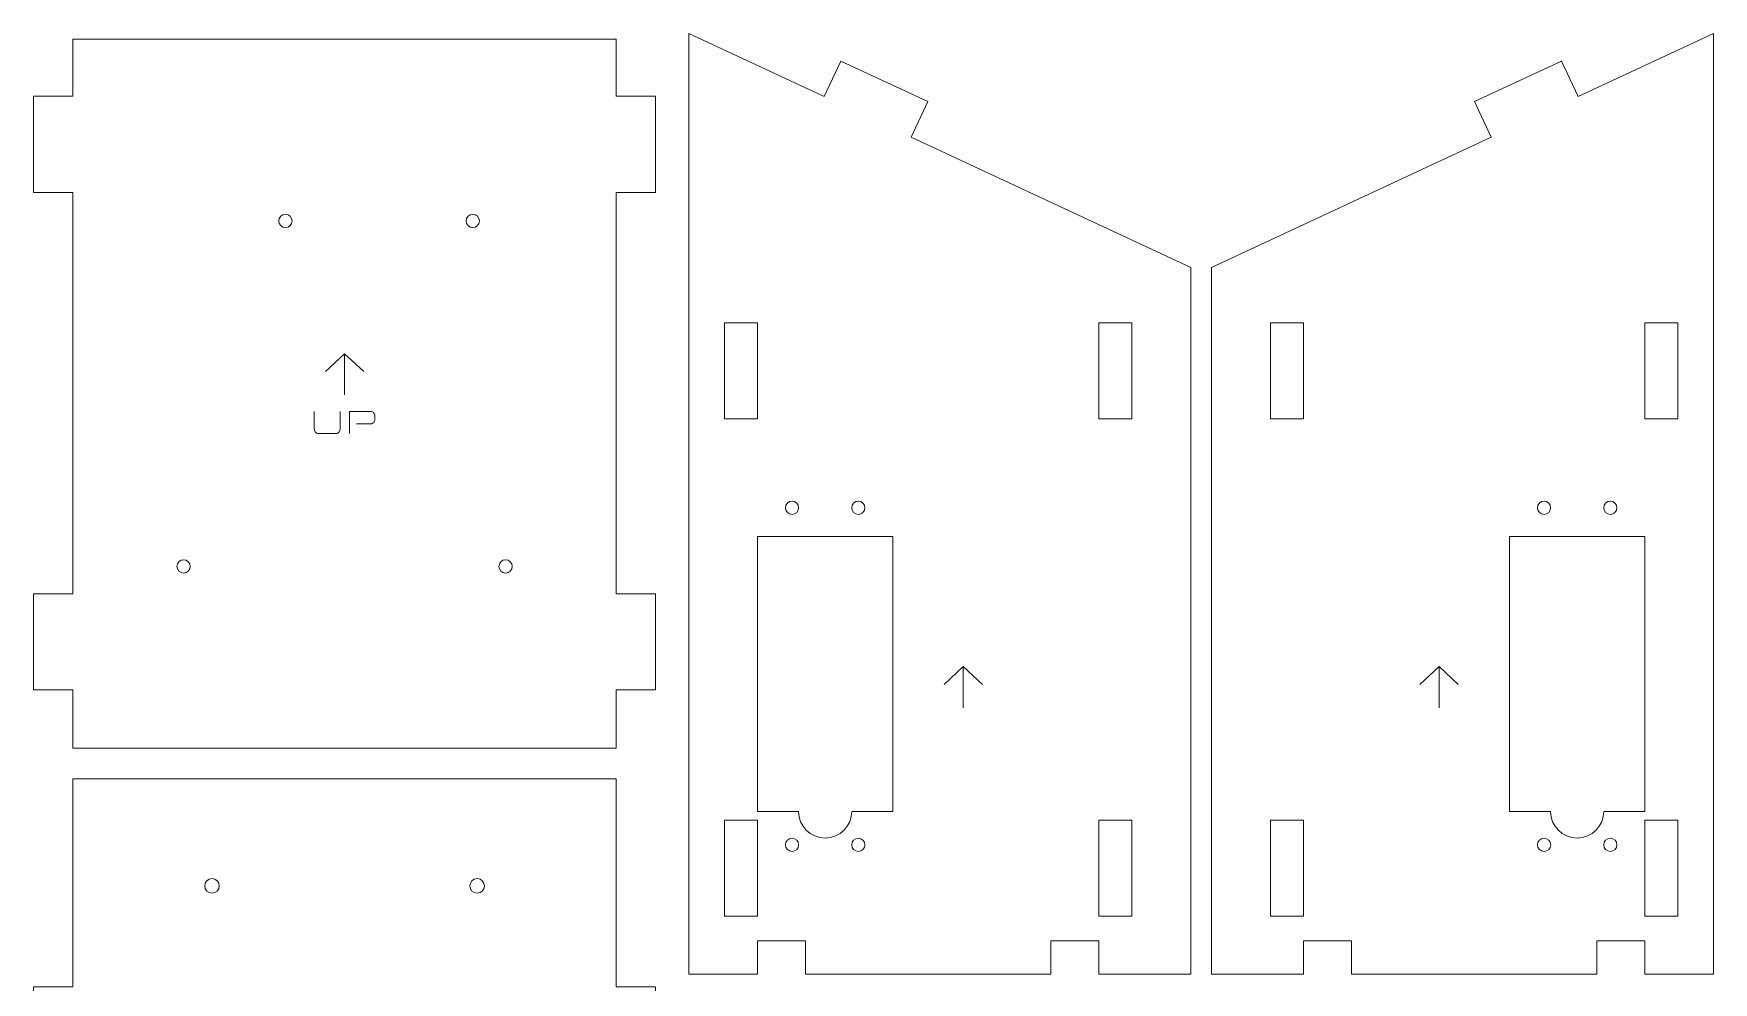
# Model space of a CAD drawing. Header units: inches. Extents: x 0.2 to 10.1, y -10 to 2.1.
# Drawn here: x 0.16 to 10.13, y -3.5 to 2.14 of the extents above; entities that cross this region are included whole.
import ezdxf

# ---------------------------------------------------------------- set-up
doc = ezdxf.new("R2010")
doc.units = ezdxf.units.IN
doc.header["$MEASUREMENT"] = 0
doc.layers.add('v3.5 Servo Eddition', color=7, linetype='Continuous')

# ---------------------------------------------------------------- blocks, each defined once
blk = doc.blocks.new('block 7')
at = {"layer": 'v3.5 Servo Eddition', "color": 175, "lineweight": 18, "true_color": 0x3852a4}
for points in [[(10.1333, -3.4466), (10.1333, 2.1398), (9.3305, 1.7654), (9.232, 1.9766), (8.7149, 1.7355), (8.8134, 1.5243), (7.1524, 0.7498), (7.1524, -3.4466), (7.6994, -3.4466), (7.6994, -3.2497), (7.9846, -3.2497), (7.9846, -3.4466), (9.4405, -3.4466), (9.4405, -3.2497), (9.7257, -3.2497), (9.7257, -3.4466), (10.1333, -3.4466)], [(7.6994, 0.4218), (7.5026, 0.4218), (7.5026, -0.1486), (7.6994, -0.1486), (7.6994, 0.4218)], [(9.9226, 0.4218), (9.7257, 0.4218), (9.7257, -0.1486), (9.9226, -0.1486), (9.9226, 0.4218)], [(7.6994, -2.5329), (7.5026, -2.5329), (7.5026, -3.1033), (7.6994, -3.1033), (7.6994, -2.5329)], [(9.9226, -2.5329), (9.7257, -2.5329), (9.7257, -3.1033), (9.9226, -3.1033), (9.9226, -2.5329)]]:
    blk.add_lwpolyline(points, dxfattribs=at)
at = {"layer": 'v3.5 Servo Eddition', "color": 240, "lineweight": 18, "true_color": 0xea1f26}
for points in [[(8.3898, -1.7268), (8.5039, -1.6205), (8.6181, -1.7268)], [(8.5039, -1.6205), (8.5039, -1.8646)]]:
    blk.add_lwpolyline(points, dxfattribs=at)
at = {"layer": 'v3.5 Servo Eddition', "color": 175, "lineweight": 18, "true_color": 0x3852a4}
for points, knots in [([(9.1666, -0.6766), (9.1666, -0.6549), (9.149, -0.6372), (9.1273, -0.6372), (9.1055, -0.6372), (9.0879, -0.6549), (9.0879, -0.6766), (9.0879, -0.6983), (9.1055, -0.716), (9.1273, -0.716), (9.149, -0.716), (9.1666, -0.6983), (9.1666, -0.6766)], [0, 0, 0, 0, 1, 1, 1, 2, 2, 2, 3, 3, 3, 4, 4, 4, 4]), ([(9.5603, -0.6766), (9.5603, -0.6549), (9.5427, -0.6372), (9.521, -0.6372), (9.4992, -0.6372), (9.4816, -0.6549), (9.4816, -0.6766), (9.4816, -0.6983), (9.4992, -0.716), (9.521, -0.716), (9.5427, -0.716), (9.5603, -0.6983), (9.5603, -0.6766)], [0, 0, 0, 0, 1, 1, 1, 2, 2, 2, 3, 3, 3, 4, 4, 4, 4]), ([(8.9226, -2.48), (8.9226, -2.48), (8.9226, -0.8469), (8.9226, -0.8469), (8.9226, -0.8469), (9.7257, -0.8469), (9.7257, -0.8469), (9.7257, -0.8469), (9.7257, -2.48), (9.7257, -2.48), (9.7257, -2.48), (9.4824, -2.48), (9.4824, -2.48), (9.4824, -2.5674), (9.4115, -2.6382), (9.3241, -2.6382), (9.2367, -2.6382), (9.1659, -2.5674), (9.1659, -2.48), (9.1659, -2.48), (8.9226, -2.48), (8.9226, -2.48)], [0, 0, 0, 0, 1, 1, 1, 2, 2, 2, 3, 3, 3, 4, 4, 4, 5, 5, 5, 6, 6, 6, 7, 7, 7, 7]), ([(9.0879, -2.6785), (9.0879, -2.7003), (9.1055, -2.7179), (9.1273, -2.7179), (9.149, -2.7179), (9.1667, -2.7003), (9.1667, -2.6785), (9.1667, -2.6568), (9.149, -2.6391), (9.1273, -2.6391), (9.1055, -2.6391), (9.0879, -2.6568), (9.0879, -2.6785)], [0, 0, 0, 0, 1, 1, 1, 2, 2, 2, 3, 3, 3, 4, 4, 4, 4]), ([(9.4816, -2.6785), (9.4816, -2.7003), (9.4992, -2.7179), (9.521, -2.7179), (9.5427, -2.7179), (9.5604, -2.7003), (9.5604, -2.6785), (9.5604, -2.6568), (9.5427, -2.6391), (9.521, -2.6391), (9.4992, -2.6391), (9.4816, -2.6568), (9.4816, -2.6785)], [0, 0, 0, 0, 1, 1, 1, 2, 2, 2, 3, 3, 3, 4, 4, 4, 4])]:
    blk.add_open_spline(points, degree=3, knots=knots, dxfattribs=at)
blk = doc.blocks.new('block 8')
at = {"layer": 'v3.5 Servo Eddition', "color": 175, "lineweight": 18, "true_color": 0x3852a4}
for points in [[(4.0482, -3.4466), (4.0482, 2.1398), (4.851, 1.7654), (4.9495, 1.9766), (5.4665, 1.7355), (5.368, 1.5243), (7.029, 0.7498), (7.029, -3.4466), (6.4821, -3.4466), (6.4821, -3.2497), (6.1968, -3.2497), (6.1968, -3.4466), (4.741, -3.4466), (4.741, -3.2497), (4.4558, -3.2497), (4.4558, -3.4466), (4.0482, -3.4466)], [(4.2589, 0.4218), (4.4558, 0.4218), (4.4558, -0.1486), (4.2589, -0.1486), (4.2589, 0.4218)], [(6.4821, 0.4218), (6.6789, 0.4218), (6.6789, -0.1486), (6.4821, -0.1486), (6.4821, 0.4218)], [(4.2589, -2.5329), (4.4558, -2.5329), (4.4558, -3.1033), (4.2589, -3.1033), (4.2589, -2.5329)], [(6.4821, -2.5329), (6.6789, -2.5329), (6.6789, -3.1033), (6.4821, -3.1033), (6.4821, -2.5329)]]:
    blk.add_lwpolyline(points, dxfattribs=at)
at = {"layer": 'v3.5 Servo Eddition', "color": 240, "lineweight": 18, "true_color": 0xea1f26}
for points in [[(5.5634, -1.7268), (5.6775, -1.6205), (5.7917, -1.7268)], [(5.6775, -1.8646), (5.6775, -1.6205)]]:
    blk.add_lwpolyline(points, dxfattribs=at)
at = {"layer": 'v3.5 Servo Eddition', "color": 175, "lineweight": 18, "true_color": 0x3852a4}
for points, knots in [([(4.6211, -0.6766), (4.6211, -0.6549), (4.6388, -0.6372), (4.6605, -0.6372), (4.6823, -0.6372), (4.6999, -0.6549), (4.6999, -0.6766), (4.6999, -0.6983), (4.6823, -0.716), (4.6605, -0.716), (4.6388, -0.716), (4.6211, -0.6983), (4.6211, -0.6766)], [0, 0, 0, 0, 1, 1, 1, 2, 2, 2, 3, 3, 3, 4, 4, 4, 4]), ([(5.0148, -0.6766), (5.0148, -0.6549), (5.0325, -0.6372), (5.0542, -0.6372), (5.076, -0.6372), (5.0936, -0.6549), (5.0936, -0.6766), (5.0936, -0.6983), (5.076, -0.716), (5.0542, -0.716), (5.0325, -0.716), (5.0148, -0.6983), (5.0148, -0.6766)], [0, 0, 0, 0, 1, 1, 1, 2, 2, 2, 3, 3, 3, 4, 4, 4, 4]), ([(5.2589, -2.48), (5.2589, -2.48), (5.2589, -0.8469), (5.2589, -0.8469), (5.2589, -0.8469), (4.4558, -0.8469), (4.4558, -0.8469), (4.4558, -0.8469), (4.4558, -2.48), (4.4558, -2.48), (4.4558, -2.48), (4.6991, -2.48), (4.6991, -2.48), (4.6991, -2.5674), (4.77, -2.6382), (4.8574, -2.6382), (4.9448, -2.6382), (5.0156, -2.5674), (5.0156, -2.48), (5.0156, -2.48), (5.2589, -2.48), (5.2589, -2.48)], [0, 0, 0, 0, 1, 1, 1, 2, 2, 2, 3, 3, 3, 4, 4, 4, 5, 5, 5, 6, 6, 6, 7, 7, 7, 7]), ([(4.6999, -2.6785), (4.6999, -2.7003), (4.6822, -2.7179), (4.6605, -2.7179), (4.6388, -2.7179), (4.6211, -2.7003), (4.6211, -2.6785), (4.6211, -2.6568), (4.6388, -2.6391), (4.6605, -2.6391), (4.6822, -2.6391), (4.6999, -2.6568), (4.6999, -2.6785)], [0, 0, 0, 0, 1, 1, 1, 2, 2, 2, 3, 3, 3, 4, 4, 4, 4]), ([(5.0936, -2.6785), (5.0936, -2.7003), (5.0759, -2.7179), (5.0542, -2.7179), (5.0325, -2.7179), (5.0148, -2.7003), (5.0148, -2.6785), (5.0148, -2.6568), (5.0325, -2.6391), (5.0542, -2.6391), (5.0759, -2.6391), (5.0936, -2.6568), (5.0936, -2.6785)], [0, 0, 0, 0, 1, 1, 1, 2, 2, 2, 3, 3, 3, 4, 4, 4, 4])]:
    blk.add_open_spline(points, degree=3, knots=knots, dxfattribs=at)
blk = doc.blocks.new('block 10')
at = {"layer": 'v3.5 Servo Eddition', "color": 175, "lineweight": 18, "true_color": 0x3852a4}
for points in [[(0.8022, -4.6613), (0.6053, -4.6613), (0.6053, -4.8581), (0.8022, -4.8581), (0.8022, -4.6613)], [(3.4004, -4.6613), (3.2036, -4.6613), (3.2036, -4.8581), (3.4004, -4.8581), (3.4004, -4.6613)], [(0.8022, -6.4526), (0.6053, -6.4526), (0.6053, -6.6495), (0.8022, -6.6495), (0.8022, -6.4526)], [(3.4004, -6.4526), (3.2036, -6.4526), (3.2036, -6.6495), (3.4004, -6.6495), (3.4004, -6.4526)]]:
    blk.add_lwpolyline(points, dxfattribs=at)
blk = doc.blocks.new('block 11')
at = {"layer": 'v3.5 Servo Eddition', "color": 175, "lineweight": 18, "true_color": 0x3852a4}
for points in [[(1.2588, -2.9228), (1.2588, -2.8989), (1.2394, -2.8795), (1.2155, -2.8795), (1.1915, -2.8795), (1.1722, -2.8989), (1.1722, -2.9228), (1.1722, -2.9467), (1.1915, -2.9661), (1.2155, -2.9661), (1.2394, -2.9661), (1.2588, -2.9467), (1.2588, -2.9228)], [(2.8336, -2.9228), (2.8336, -2.8989), (2.8142, -2.8795), (2.7903, -2.8795), (2.7663, -2.8795), (2.7469, -2.8989), (2.7469, -2.9228), (2.7469, -2.9467), (2.7663, -2.9661), (2.7903, -2.9661), (2.8142, -2.9661), (2.8336, -2.9467), (2.8336, -2.9228)]]:
    blk.add_open_spline(points, degree=3, knots=[0, 0, 0, 0, 1, 1, 1, 2, 2, 2, 3, 3, 3, 4, 4, 4, 4], dxfattribs=at)
blk = doc.blocks.new('block 9')
at = {"layer": 'v3.5 Servo Eddition', "color": 175, "lineweight": 18, "true_color": 0x3852a4}
blk.add_lwpolyline([(3.6169, -7.0482), (3.8501, -7.0482), (3.8501, -6.4777), (3.6169, -6.4777), (3.6169, -4.0935), (3.8501, -4.0935), (3.8501, -3.523), (3.6169, -3.523), (3.6169, -2.2865), (0.3889, -2.2865), (0.3889, -3.523), (0.1556, -3.523), (0.1556, -4.0935), (0.3889, -4.0935), (0.3889, -6.4777), (0.1556, -6.4777), (0.1556, -7.0482), (0.3889, -7.0482), (0.3889, -7.3951), (3.6169, -7.3951), (3.6169, -7.0482)], dxfattribs=at)
at = {"layer": 'v3.5 Servo Eddition', "color": 240, "lineweight": 18, "true_color": 0xea1f26}
for points in [[(1.8887, -4.825), (2.0029, -4.7187), (2.117, -4.825)], [(2.0029, -4.7187), (2.0029, -4.9628)]]:
    blk.add_lwpolyline(points, dxfattribs=at)
at = {"layer": 'v3.5 Servo Eddition'}
for name in ['block 11', 'block 10']:
    blk.add_blockref(name, (0, 0), dxfattribs=at)
blk = doc.blocks.new('block 13')
at = {"layer": 'v3.5 Servo Eddition', "color": 175, "lineweight": 18, "true_color": 0x3852a4}
for points in [[(1.6908, 1.0269), (1.6908, 1.0051), (1.6731, 0.9875), (1.6514, 0.9875), (1.6297, 0.9875), (1.612, 1.0051), (1.612, 1.0269), (1.612, 1.0486), (1.6297, 1.0662), (1.6514, 1.0662), (1.6731, 1.0662), (1.6908, 1.0486), (1.6908, 1.0269)], [(2.8036, 1.0269), (2.8036, 1.0051), (2.7859, 0.9875), (2.7642, 0.9875), (2.7425, 0.9875), (2.7248, 1.0051), (2.7248, 1.0269), (2.7248, 1.0486), (2.7425, 1.0662), (2.7642, 1.0662), (2.7859, 1.0662), (2.8036, 1.0486), (2.8036, 1.0269)], [(1.086, -1.0249), (1.086, -1.0466), (1.0684, -1.0642), (1.0467, -1.0642), (1.0249, -1.0642), (1.0073, -1.0466), (1.0073, -1.0249), (1.0073, -1.0031), (1.0249, -0.9855), (1.0467, -0.9855), (1.0684, -0.9855), (1.086, -1.0031), (1.086, -1.0249)], [(2.9985, -1.0249), (2.9985, -1.0466), (2.9808, -1.0642), (2.9591, -1.0642), (2.9373, -1.0642), (2.9197, -1.0466), (2.9197, -1.0249), (2.9197, -1.0031), (2.9373, -0.9855), (2.9591, -0.9855), (2.9808, -0.9855), (2.9985, -1.0031), (2.9985, -1.0249)]]:
    blk.add_open_spline(points, degree=3, knots=[0, 0, 0, 0, 1, 1, 1, 2, 2, 2, 3, 3, 3, 4, 4, 4, 4], dxfattribs=at)
blk = doc.blocks.new('block 12')
at = {"layer": 'v3.5 Servo Eddition', "color": 175, "lineweight": 18, "true_color": 0x3852a4}
blk.add_lwpolyline([(3.6169, -1.758), (3.8501, -1.758), (3.8501, -1.1875), (3.6169, -1.1875), (3.6169, 1.1967), (3.8501, 1.1967), (3.8501, 1.7672), (3.6169, 1.7672), (3.6169, 2.1068), (0.3889, 2.1068), (0.3889, 1.7672), (0.1556, 1.7672), (0.1556, 1.1967), (0.3889, 1.1967), (0.3889, -1.1875), (0.1556, -1.1875), (0.1556, -1.758), (0.3889, -1.758), (0.3889, -2.1048), (3.6169, -2.1048), (3.6169, -1.758)], dxfattribs=at)
at = {"layer": 'v3.5 Servo Eddition', "color": 240, "lineweight": 18, "true_color": 0xea1f26}
for points in [[(1.8887, 0.1319), (2.0029, 0.2382), (2.117, 0.1319)], [(2.0029, 0.2382), (2.0029, -0.0059)]]:
    blk.add_lwpolyline(points, dxfattribs=at)
for points, knots in [([(1.9763, -0.1043), (1.9763, -0.1043), (1.9763, -0.2054), (1.9763, -0.2054), (1.9764, -0.2092), (1.976, -0.213), (1.9751, -0.2167), (1.9742, -0.2204), (1.9727, -0.2237), (1.9706, -0.2266), (1.9686, -0.2294), (1.9658, -0.2318), (1.9624, -0.2335), (1.959, -0.2353), (1.9549, -0.2362), (1.9501, -0.2362), (1.9501, -0.2362), (1.8506, -0.2362), (1.8506, -0.2362), (1.8449, -0.2362), (1.8402, -0.2353), (1.8367, -0.2335), (1.8331, -0.2316), (1.8304, -0.2293), (1.8284, -0.2263), (1.8265, -0.2233), (1.8251, -0.2201), (1.8243, -0.2164), (1.8236, -0.2128), (1.8231, -0.2091), (1.823, -0.2054), (1.823, -0.2054), (1.823, -0.1043), (1.823, -0.1043), (1.823, -0.1043), (1.823, -0.2054), (1.823, -0.2054), (1.8231, -0.2091), (1.8236, -0.2128), (1.8243, -0.2164), (1.8251, -0.2201), (1.8265, -0.2234), (1.8284, -0.2263), (1.8304, -0.2292), (1.8331, -0.2316), (1.8367, -0.2335), (1.8402, -0.2353), (1.8449, -0.2362), (1.8506, -0.2362), (1.8506, -0.2362), (1.9501, -0.2362), (1.9501, -0.2362), (1.9549, -0.2362), (1.959, -0.2353), (1.9624, -0.2335), (1.9658, -0.2318), (1.9686, -0.2295), (1.9706, -0.2266), (1.9727, -0.2237), (1.9742, -0.2204), (1.9751, -0.2167), (1.976, -0.213), (1.9764, -0.2092), (1.9763, -0.2054), (1.9763, -0.2054), (1.9763, -0.1043), (1.9763, -0.1043)], [0, 0, 0, 0, 1, 1, 1, 2, 2, 2, 3, 3, 3, 4, 4, 4, 5, 5, 5, 6, 6, 6, 7, 7, 7, 8, 8, 8, 9, 9, 9, 10, 10, 10, 11, 11, 11, 12, 12, 12, 13, 13, 13, 14, 14, 14, 15, 15, 15, 16, 16, 16, 17, 17, 17, 18, 18, 18, 19, 19, 19, 20, 20, 20, 21, 21, 21, 22, 22, 22, 22]), ([(2.0318, -0.1043), (2.0318, -0.1043), (2.1589, -0.1043), (2.1589, -0.1043), (2.162, -0.1043), (2.165, -0.1051), (2.1679, -0.1065), (2.1707, -0.108), (2.1733, -0.1099), (2.1755, -0.1123), (2.1777, -0.1148), (2.1794, -0.1177), (2.1808, -0.121), (2.1821, -0.1244), (2.1828, -0.128), (2.1828, -0.1318), (2.1828, -0.1318), (2.1828, -0.1506), (2.1828, -0.1506), (2.1828, -0.1544), (2.1821, -0.1579), (2.1809, -0.1612), (2.1796, -0.1645), (2.1779, -0.1675), (2.1757, -0.1699), (2.1736, -0.1723), (2.1711, -0.1743), (2.1683, -0.1756), (2.1655, -0.177), (2.1626, -0.1777), (2.1595, -0.1777), (2.1595, -0.1777), (2.0727, -0.1777), (2.0727, -0.1777), (2.0727, -0.1777), (2.1595, -0.1777), (2.1595, -0.1777), (2.1626, -0.1777), (2.1655, -0.177), (2.1683, -0.1756), (2.1711, -0.1743), (2.1736, -0.1723), (2.1757, -0.1699), (2.1779, -0.1675), (2.1796, -0.1646), (2.1809, -0.1613), (2.1822, -0.158), (2.1828, -0.1544), (2.1828, -0.1506), (2.1828, -0.1506), (2.1828, -0.1318), (2.1828, -0.1318), (2.1828, -0.128), (2.1821, -0.1244), (2.1807, -0.121), (2.1794, -0.1177), (2.1776, -0.1148), (2.1755, -0.1123), (2.1733, -0.1099), (2.1707, -0.1079), (2.1679, -0.1065), (2.165, -0.105), (2.162, -0.1043), (2.159, -0.1043), (2.159, -0.1043), (2.0318, -0.1043), (2.0318, -0.1043), (2.0318, -0.1043), (2.0318, -0.2362), (2.0318, -0.2362), (2.0318, -0.2362), (2.0318, -0.1043), (2.0318, -0.1043)], [0, 0, 0, 0, 1, 1, 1, 2, 2, 2, 3, 3, 3, 4, 4, 4, 5, 5, 5, 6, 6, 6, 7, 7, 7, 8, 8, 8, 9, 9, 9, 10, 10, 10, 11, 11, 11, 12, 12, 12, 13, 13, 13, 14, 14, 14, 15, 15, 15, 16, 16, 16, 17, 17, 17, 18, 18, 18, 19, 19, 19, 20, 20, 20, 21, 21, 21, 22, 22, 22, 23, 23, 23, 24, 24, 24, 24])]:
    blk.add_open_spline(points, degree=3, knots=knots, dxfattribs=at)
at = {"layer": 'v3.5 Servo Eddition'}
blk.add_blockref('block 13', (0, 0), dxfattribs=at)

msp = doc.modelspace()

# ---------------------------------------------------------------- block references
at = {"layer": 'v3.5 Servo Eddition'}
for name in ['block 12', 'block 8', 'block 7', 'block 9']:
    msp.add_blockref(name, (0, 0), dxfattribs=at)

doc.saveas('drawing.dxf')
